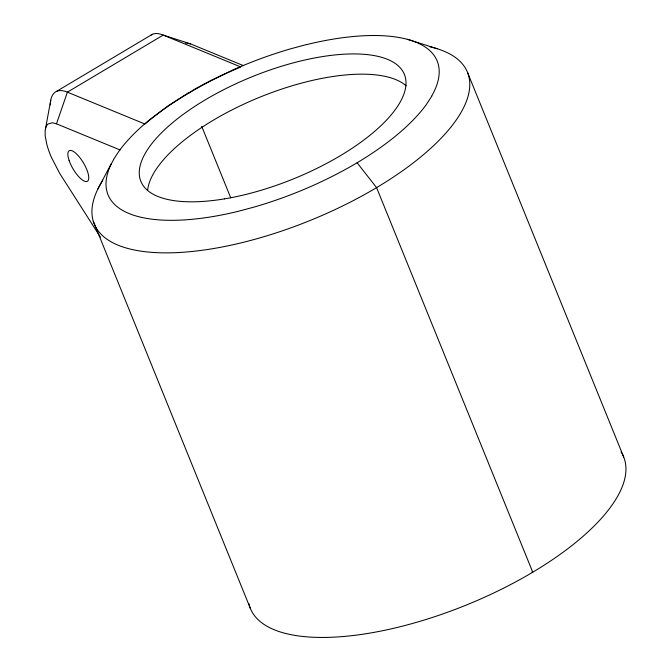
<?xml version="1.0" encoding="UTF-8"?>
<svg xmlns="http://www.w3.org/2000/svg" width="671" height="671" viewBox="0 0 671 671"><rect width="100%" height="100%" fill="white"/><g stroke="black" fill="none" stroke-linecap="round" stroke-linejoin="round"><path stroke-width="1.01" d="M50.753 100.197L45.167 130.602L45.183 135.919L46.903 144.726A49.084 16.582 59.2 0 0 51.474 157.517L59.853 173.655L100.398 237.098M50.283 104.944A71.092 24.022 59.2 0 1 67.402 92.153L144.986 124.043A173.948 67.226 -22.1 0 1 188.039 93.512L195.32 88.832L210.166 80.797L233.533 69.658A180.692 70.019 -22.1 0 1 290.417 48.882L306.572 44.538M120.084 149.96L56.473 123.816L67.402 92.153L163.212 35.085L190.614 43.917L243.623 65.708M97.765 189.239L111.252 163.749M113.508 159.522L119.186 150.858A180.65 70.002 -22.1 0 1 150.094 119.354L167.96 105.943L188.174 93.001M431.763 96.213L426.085 104.886A180.65 70.002 -22.1 0 1 395.177 136.389C369.914 156.821 341.363 172.883 311.747 186.085A180.692 70.019 -22.1 0 1 254.863 206.861L238.7 211.206A177.521 68.794 -22.1 0 1 113.676 159.488M56.456 91.424L152.267 34.355M185.347 42.86L190.614 43.917M407.398 39.262L437.207 48.74M56.473 123.816L52.388 122.743L48.245 123.9A49.084 16.582 59.2 0 0 45.402 129.1M532.044 571.927L532.749 572.212L376.582 187.628L357.098 162.734M467.544 72.451L623.703 457.035M201.703 126.333L230.732 197.811M93.303 221.287L250.333 608.362M150.891 35.169A71.092 24.022 59.2 0 1 163.212 35.085L240.797 66.974A173.546 67.075 -22.1 0 0 188.039 93.512M429.826 46.76A201.434 78.062 -22.1 0 1 311.126 220.071A201.434 78.062 -22.1 0 1 102.78 180.273M306.538 44.622A177.521 68.794 -22.1 0 1 431.596 96.247M621.061 451.91A201.434 78.062 -22.1 0 1 467.091 604.73A201.434 78.062 -22.1 0 1 248.882 603.674M147.645 190.17A142.185 55.097 -22.1 0 1 260.885 96.75A142.185 55.097 -22.1 0 1 406.207 85.846M69.046 160.31A17.773 6.005 59.2 0 0 87.146 181.38A17.773 6.005 59.2 0 0 78.717 156.251A17.773 6.005 59.2 0 0 69.046 160.31M224.508 198.868A142.185 55.097 -22.1 0 0 404.412 74.464A142.185 55.097 -22.1 0 0 188.987 110.279A142.185 55.097 -22.1 0 0 224.508 198.868"/></g></svg>
